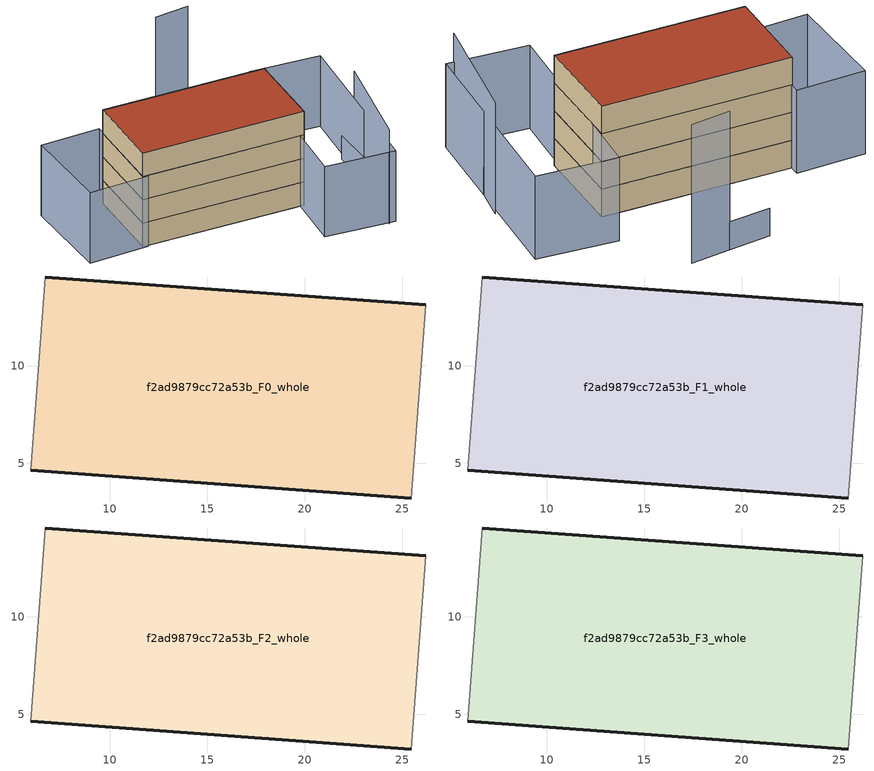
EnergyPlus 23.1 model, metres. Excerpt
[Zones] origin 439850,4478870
f2ad9879cc72a53b_F0_whole
 floor ground (EU_floor_Construction): 25.47,3.22 26.2,13.12 6.7,14.55 5.97,4.66 z0
 wall outside (EU_wall_Construction): 25.47,3.22 5.97,4.66 / 6.7,14.55 26.2,13.12 z0:3
 wall adiabatic (EU_wall_Construction): 5.97,4.66 6.7,14.55 / 26.2,13.12 25.47,3.22 z0:3
f2ad9879cc72a53b_F1_whole
 floor to f2ad9879cc72a53b_F0_whole (EU_floor_Construction): 25.47,3.22 26.2,13.12 6.7,14.55 5.97,4.66 z3
 wall outside (EU_wall_Construction): 25.47,3.22 5.97,4.66 / 6.7,14.55 26.2,13.12 z3:6
 wall adiabatic (EU_wall_Construction): 5.97,4.66 6.7,14.55 / 26.2,13.12 25.47,3.22 z3:6
f2ad9879cc72a53b_F2_whole
 floor to f2ad9879cc72a53b_F1_whole (EU_floor_Construction): 25.47,3.22 26.2,13.12 6.7,14.55 5.97,4.66 z6
 wall outside (EU_wall_Construction): 25.47,3.22 5.97,4.66 / 6.7,14.55 26.2,13.12 z6:9
 wall adiabatic (EU_wall_Construction): 5.97,4.66 6.7,14.55 / 26.2,13.12 25.47,3.22 z6:9
f2ad9879cc72a53b_F3_whole
 floor to f2ad9879cc72a53b_F2_whole (EU_floor_Construction): 25.47,3.22 26.2,13.12 6.7,14.55 5.97,4.66 z9
 wall outside (EU_wall_Construction): 25.47,3.22 5.97,4.66 / 6.7,14.55 26.2,13.12 z9:12
 wall adiabatic (EU_wall_Construction): 5.97,4.66 6.7,14.55 / 26.2,13.12 25.47,3.22 z9:12
 roof outside (EU_roof_Construction): 26.2,13.12 25.47,3.22 5.97,4.66 6.7,14.55 z12
shading: 24.13,-3.57 26.87,17.49 / 26.87,17.49 35.18,16.41 / 35.18,16.41 32.44,-4.65 / 32.44,-4.65 24.13,-3.57 / -0.66,4.65 -0.33,15.79 / -0.33,15.79 6.86,15.58 / 6.86,15.58 6.53,4.44 / 6.53,4.44 -0.66,4.65 z0:9; 31.57,-4.72 34.36,7.65 z0:12; 33.6,4.29 33.77,9.37 / 18.86,23.98 14.49,23.75 z0:3; 23.07,24.22 18.86,23.97 z0:15
[Building]
EU S2 Campaign: North Axis=0; Terrain=City; Solar Distribution=FullExterior
[Site:Location]
Madrid: Latitude=40.5; Longitude=-3.5; Time Zone=1; Elevation=609
[SizingPeriod:WeatherFileDays]
AnnualSizingPeriod: Begin Month=1; Begin Day of Month=1; End Month=12; End Day of Month=31; Day of Week for Start Day=Monday; Use Weather File Daylight Saving Period=No; Use Weather File Rain and Snow Indicators=No
[MATERIAL]
EU_InternalMass_Material: Roughness=MediumRough; Thickness=0.1; Conductivity=1; Density=1800; Specific Heat=900; Thermal Absorptance=0.9; Solar Absorptance=0.7; Visible Absorptance=0.7
[MATERIAL:NOMASS] Roughness=MediumRough; Thermal Absorptance=0.9; Solar Absorptance=0.7; Visible Absorptance=0.7
Name | Thermal Resistance
EU_wall_NoMass | 0.609216
EU_roof_NoMass | 0.513268
EU_floor_NoMass | 0.568163
[CONSTRUCTION]
EU_wall_Construction: EU_wall_NoMass
EU_roof_Construction: EU_roof_NoMass
EU_floor_Construction: EU_floor_NoMass
EU_InternalMass_Construction: EU_InternalMass_Material
[ZONE] Type=1; Multiplier=1; Ceiling Height=autocalculate; Floor Area=autocalculate; Part of Total Floor Area=Yes
Name | Volume
f2ad9879cc72a53b_F0_whole | 581.979
f2ad9879cc72a53b_F1_whole; f2ad9879cc72a53b_F2_whole; f2ad9879cc72a53b_F3_whole | 581.978
[INTERNALMASS] Construction=EU_InternalMass_Construction; Surface Area=193.993
Name | Zone or ZoneList
f2ad9879cc72a53b_F0_whole_EU_InternalMass | f2ad9879cc72a53b_F0_whole
f2ad9879cc72a53b_F1_whole_EU_InternalMass | f2ad9879cc72a53b_F1_whole
f2ad9879cc72a53b_F2_whole_EU_InternalMass | f2ad9879cc72a53b_F2_whole
f2ad9879cc72a53b_F3_whole_EU_InternalMass | f2ad9879cc72a53b_F3_whole
[OTHEREQUIPMENT] Fuel Type=Electricity; Design Level Calculation Method=Watts/Area; Power per Zone Floor Area=1; Fraction Latent=0; Fraction Radiant=0; Fraction Lost=0; Carbon Dioxide Generation Rate=0; EndUse Subcategory=EU_Step8_InternalGains
Name | Zone or ZoneList or Space or SpaceList | Schedule
EU_Step8_InternalGain_f2ad9879cc72a53b_F0_whole_f000 | f2ad9879cc72a53b_F0_whole | EU_Step8_GainSchedule_f2ad9879cc72a53b_F0_whole_f000
EU_Step8_InternalGain_f2ad9879cc72a53b_F1_whole_f000 | f2ad9879cc72a53b_F1_whole | EU_Step8_GainSchedule_f2ad9879cc72a53b_F1_whole_f000
EU_Step8_InternalGain_f2ad9879cc72a53b_F2_whole_f000 | f2ad9879cc72a53b_F2_whole | EU_Step8_GainSchedule_f2ad9879cc72a53b_F2_whole_f000
EU_Step8_InternalGain_f2ad9879cc72a53b_F3_whole_f000 | f2ad9879cc72a53b_F3_whole | EU_Step8_GainSchedule_f2ad9879cc72a53b_F3_whole_f000
[ZONEVENTILATION:DESIGNFLOWRATE] Schedule=EU_AlwaysOn; Design Flow Rate Calculation Method=AirChanges/Hour; Air Changes per Hour=0.752966; Ventilation Type=Natural; Fan Pressure Rise=0; Fan Total Efficiency=1; Constant Term Coefficient=1; Temperature Term Coefficient=0; Velocity Term Coefficient=0; Velocity Squared Term Coefficient=0; Minimum Indoor Temperature=-100; Maximum Indoor Temperature=100; Delta Temperature=-100; Minimum Outdoor Temperature=-100; Maximum Outdoor Temperature=100; Maximum Wind Speed=40
Name | Zone or ZoneList or Space or SpaceList
EU_ConstantAir_f2ad9879cc72a53b_F0_whole | f2ad9879cc72a53b_F0_whole
EU_ConstantAir_f2ad9879cc72a53b_F1_whole | f2ad9879cc72a53b_F1_whole
EU_ConstantAir_f2ad9879cc72a53b_F2_whole | f2ad9879cc72a53b_F2_whole
EU_ConstantAir_f2ad9879cc72a53b_F3_whole | f2ad9879cc72a53b_F3_whole
[HVACTEMPLATE:THERMOSTAT] Constant Heating Setpoint=20; Constant Cooling Setpoint=50
EU_HeatOnly_f2ad9879cc72a53b_F0_whole; EU_HeatOnly_f2ad9879cc72a53b_F1_whole; EU_HeatOnly_f2ad9879cc72a53b_F2_whole; EU_HeatOnly_f2ad9879cc72a53b_F3_whole
[HVACTEMPLATE:ZONE:IDEALLOADSAIRSYSTEM] System Availability Schedule=EU_AlwaysOn; Maximum Heating Supply Air Temperature=50; Minimum Cooling Supply Air Temperature=13; Maximum Heating Supply Air Humidity Ratio=0.0156; Minimum Cooling Supply Air Humidity Ratio=0.0077; Heating Limit=NoLimit; Cooling Limit=NoLimit; Heating Availability Schedule=EU_AlwaysOn; Cooling Availability Schedule=EU_CoolingOff; Dehumidification Control Type=ConstantSensibleHeatRatio; Cooling Sensible Heat Ratio=0.7; Dehumidification Setpoint=60; Humidification Control Type=None; Humidification Setpoint=30; Outdoor Air Method=None; Outdoor Air Flow Rate per Person=0.00944; Outdoor Air Flow Rate per Zone Floor Area=0; Outdoor Air Flow Rate per Zone=0; Demand Controlled Ventilation Type=None; Outdoor Air Economizer Type=NoEconomizer; Heat Recovery Type=None; Sensible Heat Recovery Effectiveness=0.7; Latent Heat Recovery Effectiveness=0.65
Name | Template Thermostat
f2ad9879cc72a53b_F0_whole | EU_HeatOnly_f2ad9879cc72a53b_F0_whole
f2ad9879cc72a53b_F1_whole | EU_HeatOnly_f2ad9879cc72a53b_F1_whole
f2ad9879cc72a53b_F2_whole | EU_HeatOnly_f2ad9879cc72a53b_F2_whole
f2ad9879cc72a53b_F3_whole | EU_HeatOnly_f2ad9879cc72a53b_F3_whole
[SIZING:ZONE] Zone Cooling Design Supply Air Temperature Input Method=SupplyAirTemperature; Zone Cooling Design Supply Air Temperature=13; Zone Heating Design Supply Air Temperature Input Method=SupplyAirTemperature; Zone Heating Design Supply Air Temperature=50; Zone Cooling Design Supply Air Humidity Ratio=0.008; Zone Heating Design Supply Air Humidity Ratio=0.008; Cooling Design Air Flow Method=DesignDay; Cooling Design Air Flow Rate=0; Cooling Minimum Air Flow per Zone Floor Area=0.000762; Cooling Minimum Air Flow=0; Cooling Minimum Air Flow Fraction=0.2; Heating Design Air Flow Method=DesignDay; Heating Design Air Flow Rate=0; Heating Maximum Air Flow per Zone Floor Area=0.002032; Heating Maximum Air Flow=0.141576; Heating Maximum Air Flow Fraction=0.3; Account for Dedicated Outdoor Air System=No; Dedicated Outdoor Air System Control Strategy=NeutralSupplyAir; Dedicated Outdoor Air Low Setpoint Temperature for Design=autosize; Dedicated Outdoor Air High Setpoint Temperature for Design=autosize; Zone Load Sizing Method=Sensible Load Only No Latent Load; Zone Latent Cooling Design Supply Air Humidity Ratio Input Method=HumidityRatioDifference; Zone Cooling Design Supply Air Humidity Ratio Difference=0.005; Zone Latent Heating Design Supply Air Humidity Ratio Input Method=HumidityRatioDifference; Zone Humidification Design Supply Air Humidity Ratio Difference=0.005
f2ad9879cc72a53b_F0_whole; f2ad9879cc72a53b_F1_whole; f2ad9879cc72a53b_F2_whole; f2ad9879cc72a53b_F3_whole
[SCHEDULE:CONSTANT]
Name | Hourly Value
EU_AlwaysOn | 1
EU_CoolingOff | 0
[SCHEDULE:FILE] Column Number=1; Rows to Skip at Top=0; Number of Hours of Data=8760; Column Separator=Comma; Interpolate to Timestep=No; Minutes per Item=60; Adjust Schedule for Daylight Savings=Yes
Name | File
EU_Step8_GainSchedule_f2ad9879cc72a53b_F0_whole_f000 | ../../schedules/f2ad9879cc72a53b/f2ad9879cc72a53b_F0_whole_f000_gain.csv
EU_Step8_GainSchedule_f2ad9879cc72a53b_F1_whole_f000 | ../../schedules/f2ad9879cc72a53b/f2ad9879cc72a53b_F1_whole_f000_gain.csv
EU_Step8_GainSchedule_f2ad9879cc72a53b_F2_whole_f000 | ../../schedules/f2ad9879cc72a53b/f2ad9879cc72a53b_F2_whole_f000_gain.csv
EU_Step8_GainSchedule_f2ad9879cc72a53b_F3_whole_f000 | ../../schedules/f2ad9879cc72a53b/f2ad9879cc72a53b_F3_whole_f000_gain.csv
